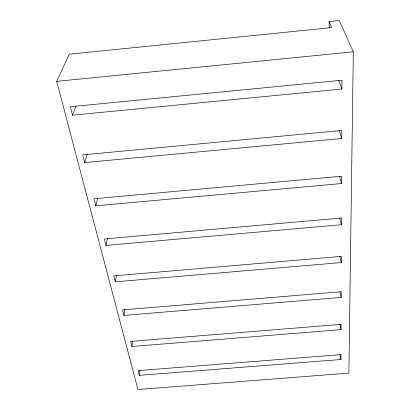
<?xml version="1.0" encoding="UTF-8"?>
<svg xmlns="http://www.w3.org/2000/svg" width="410" height="410" viewBox="0 0 410 410"><rect width="100%" height="100%" fill="white"/><g stroke="black" fill="none" stroke-linecap="round" stroke-linejoin="round"><path stroke-width="0.61" d="M340.971 359.498L340.987 354.614L138.139 370.619L139.354 375.34L340.971 359.498L339.941 354.486M341.074 329.63L341.094 324.366L130.636 341.407L131.943 346.491L341.074 329.63L339.875 324.069M341.192 297.414L341.207 291.725L122.544 309.919L123.953 315.403L341.192 297.414L339.921 291.864M341.315 262.559L341.335 256.393L113.795 275.879L115.323 281.813L341.315 262.559L339.793 256.337M341.448 224.731L341.468 218.023L104.309 238.958L105.97 245.405L341.448 224.731L339.675 218.002M341.591 183.531L341.617 176.208L93.987 198.773L95.791 205.805L341.591 183.531L339.495 176.264M341.75 138.483L341.781 130.462L82.707 154.883L84.685 162.575L341.75 138.483L339.229 130.646M341.925 89.031L341.955 80.201L70.341 106.738L72.508 115.189L341.925 89.031L338.68 80.206M353.307 51.809L348.879 373.131L137.929 389.5L56.693 81.344L69.239 54.207L331.644 27.603L329.148 21.53L339.26 20.5L353.307 51.809L56.693 81.344M139.354 375.34L139.953 370.261M131.943 346.491L132.707 340.843M123.953 315.403L124.937 309.13M115.323 281.813L116.46 275.571M105.97 245.405L107.42 238.625M95.791 205.805L97.667 198.435M84.685 162.575L87.279 154.124M72.508 115.189L75.886 106.262M329.148 21.53L329.199 27.926"/></g></svg>
